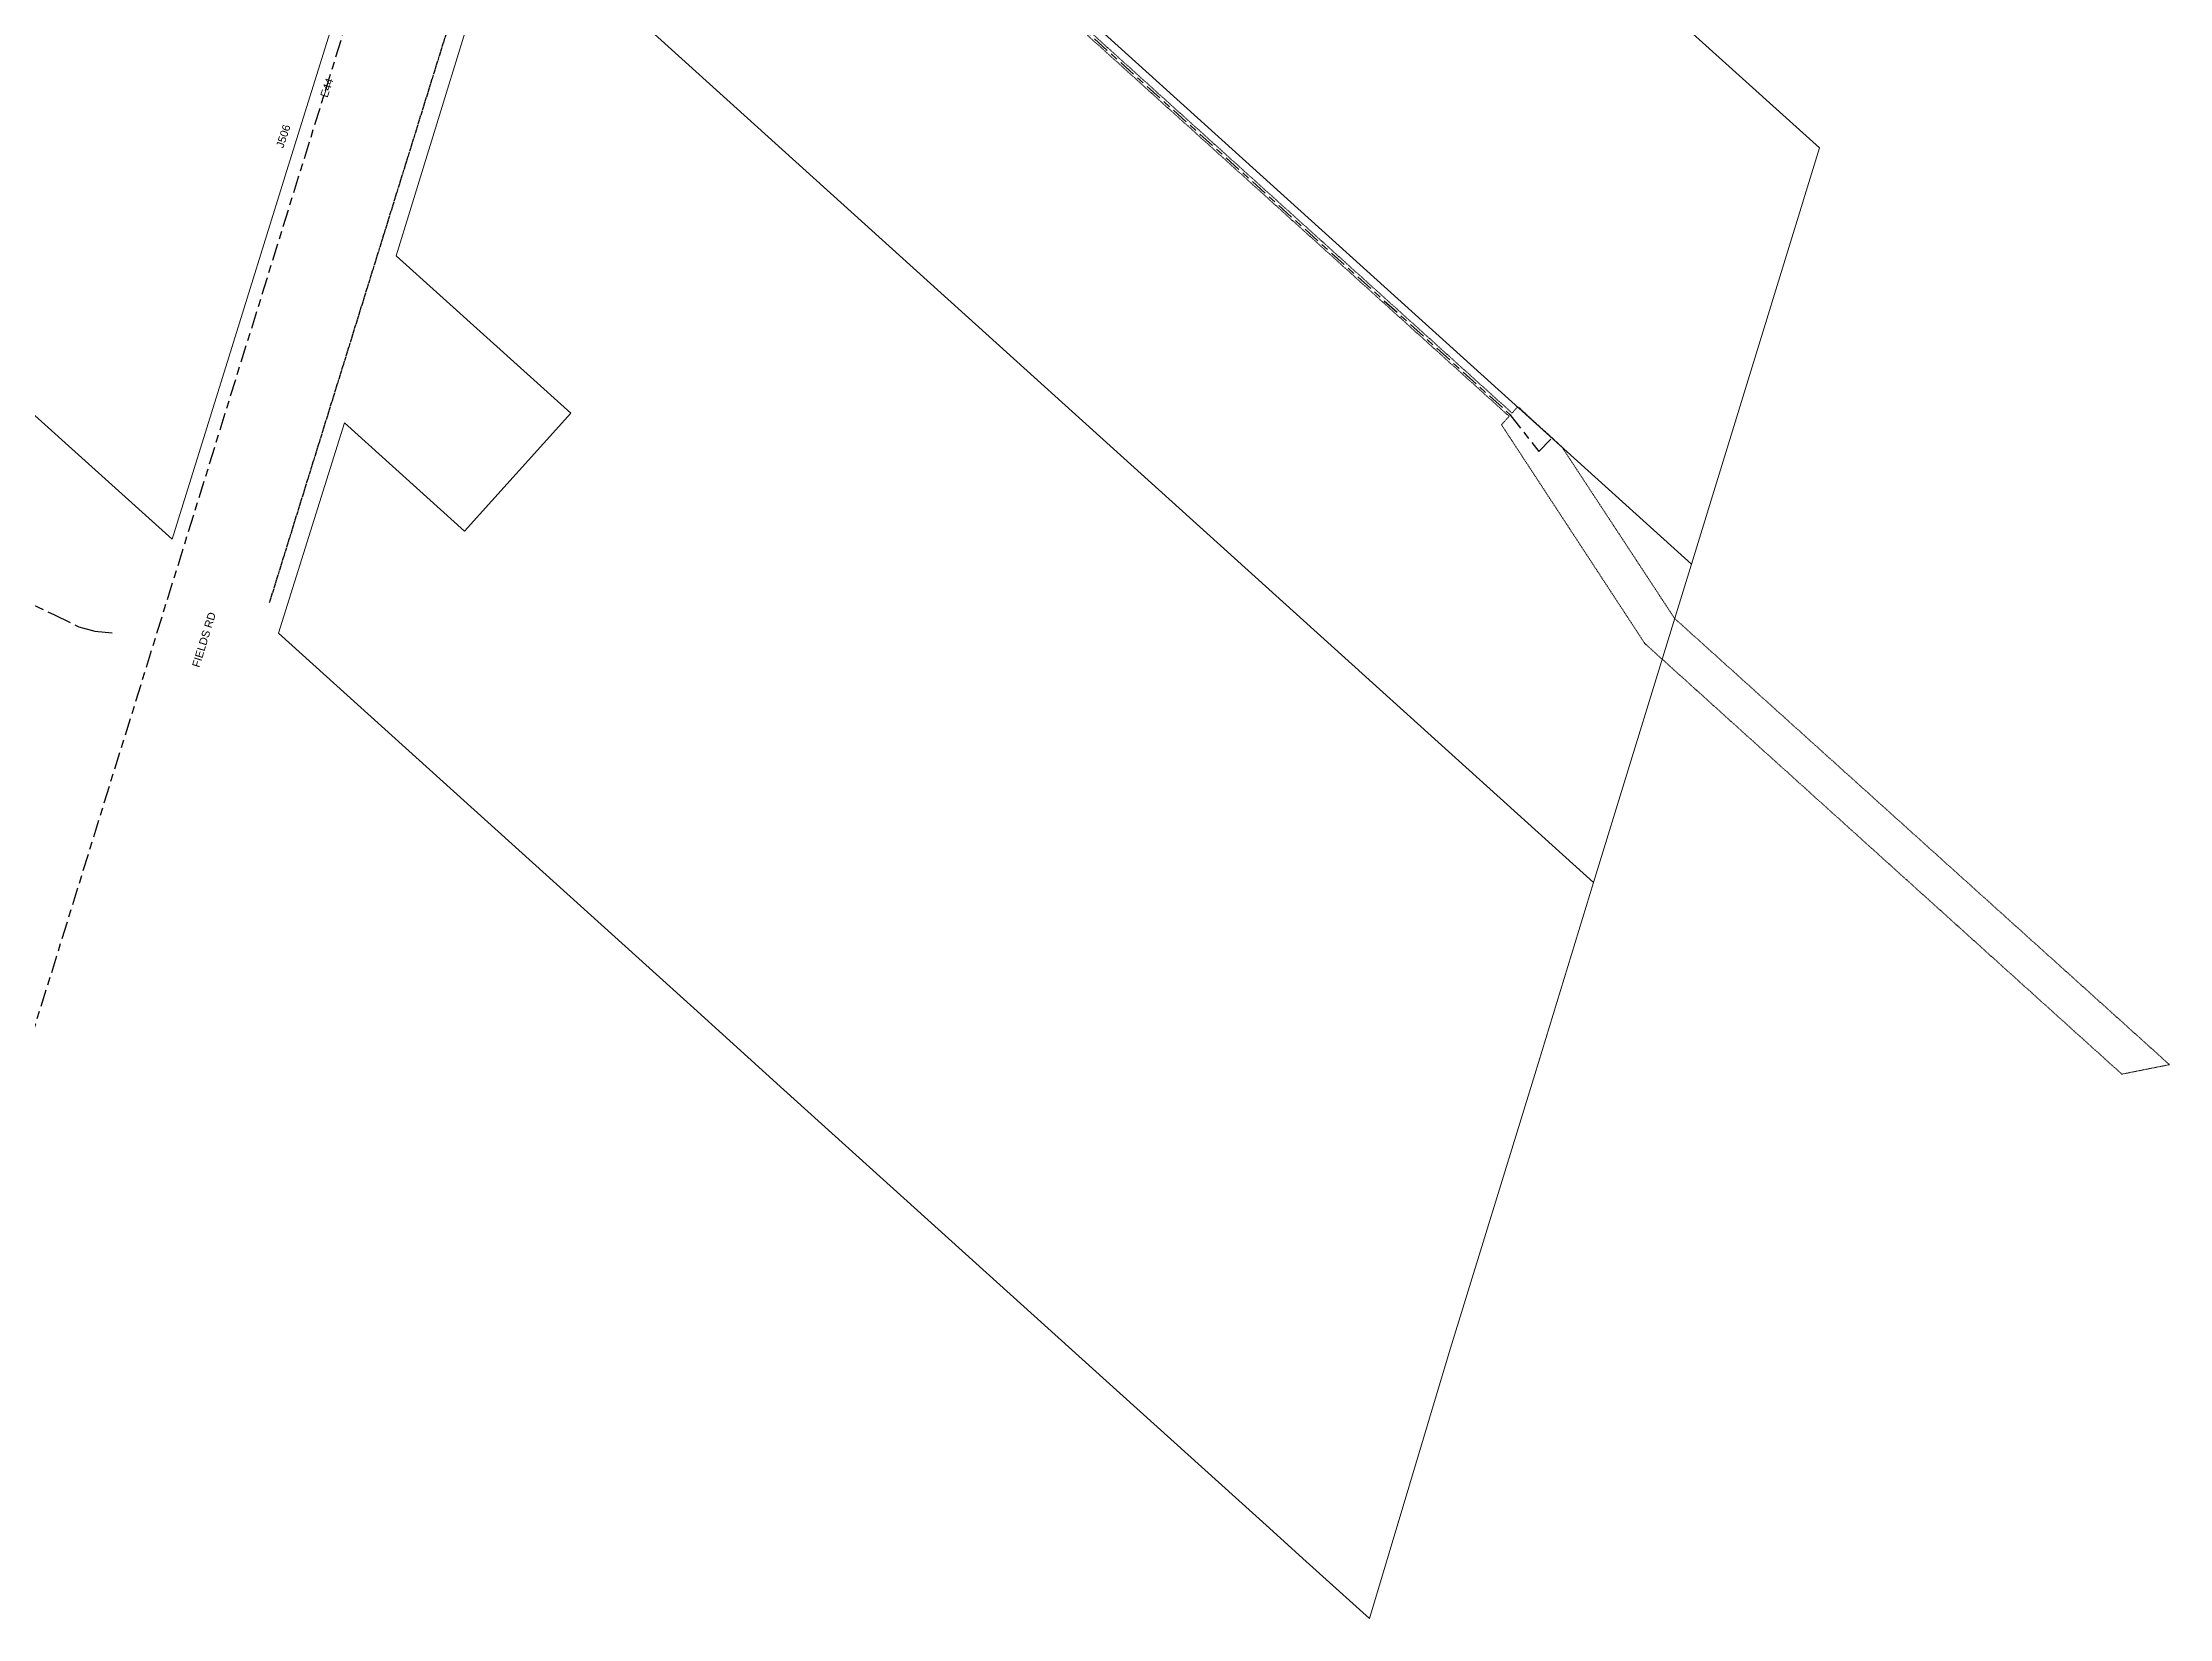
# Model space of a CAD drawing. Header units: metres. Extents: x 303351 to 304687, y 6235874 to 6237126.
# Drawn here: x 304196.1 to 304687.3, y 6235873.9 to 6236237.8 of the extents above; entities that cross this region are included whole.
import ezdxf

# ---------------------------------------------------------------- set-up
doc = ezdxf.new("R2010")
doc.units = ezdxf.units.M
for name, pattern in [('Cable Exist OH', [1, 1, 0]), ('Cable Exist UG', [8.2, 4, -1.2, 1.8, -1.2]), ('HIDDEN', [0.375, 0.25, -0.125]), ('HIDDEN2', [0.1875, 0.125, -0.0625])]:
    doc.linetypes.add(name, pattern=pattern)
for name, color, linetype, lineweight in [('Cadastre Land Parcels_SP_EXT', 9, 'Continuous', 5), ('Cadastre Other Property_SP_EXT', 9, 'HIDDEN', 5), ('Cadastre Roads_SP_EXT', 9, 'Continuous', 5)]:
    doc.layers.add(name, color=color, linetype=linetype, lineweight=lineweight)
for name, color, linetype in [('Mains_HV_EXT', 7, 'Continuous'), ('Mains_LV_EXT', 7, 'Continuous'), ('Trench_SP_EXT', 7, 'Continuous')]:
    doc.layers.add(name, color=color, linetype=linetype)
doc.styles.get("Standard").update_dxf_attribs({"font": 'arial.ttf'})

msp = doc.modelspace()

# ---------------------------------------------------------------- linework, layer by layer
at = {"layer": 'Cadastre Land Parcels_SP_EXT', "linetype": 'Continuous'}
for points in [[(304291.79, 6236334.57), (304164.92, 6236448.89), (304116.65, 6236438.68), (304195.66, 6236366.35), (304168.11, 6236336.61), (304141.57, 6236308.06), (304141.12, 6236307.58), (304113.76, 6236277.11), (304107.35, 6236269.98), (304087.47, 6236247.86), (304226.03, 6236123.11), (304239.1, 6236165.18), (304252.1, 6236207.03), (304265.09, 6236248.8), (304278.46, 6236291.67), (304291.79, 6236334.57)], [(304375.93, 6236421.64), (304354.63, 6236440.88), (304325.68, 6236344.48), (304576.95, 6236117.39), (304606.49, 6236213.5), (304553.98, 6236260.84), (304541.24, 6236272.37), (304530.02, 6236282.5), (304518.74, 6236292.69), (304507.32, 6236302.99), (304496, 6236313.22), (304484.69, 6236323.43), (304473.25, 6236333.76), (304462.26, 6236343.69), (304450.92, 6236353.92), (304439.47, 6236364.27), (304428.14, 6236374.49), (304416.68, 6236384.84), (304405.54, 6236394.9), (304394.15, 6236405.19), (304382.84, 6236415.4), (304375.93, 6236421.64)], [(304573.1, 6236104.85), (304576.95, 6236117.39), (304325.68, 6236344.48), (304303.06, 6236270.87), (304554.34, 6236043.83), (304573.1, 6236104.85)], [(304554.34, 6236043.83), (304303.06, 6236270.87), (304277.74, 6236188.54), (304318.07, 6236152.2), (304293.5, 6236125.01), (304265.84, 6236149.97), (304250.59, 6236101.4), (304346.47, 6236014.8), (304367.3, 6235995.99), (304441.72, 6235928.76), (304479.44, 6235894.75), (304487.2, 6235887.75), (304502.57, 6235873.87), (304521.01, 6235935.3), (304540.73, 6235999.53), (304554.34, 6236043.83)]]:
    msp.add_lwpolyline(points, close=True, dxfattribs=at)
at = {"layer": 'Cadastre Other Property_SP_EXT', "linetype": 'HIDDEN2'}
msp.add_lwpolyline([(304325.03, 6236342.4), (304324.71, 6236341.34), (304534.84, 6236151.5), (304533.07, 6236149.54), (304566.19, 6236099), (304676.34, 6235999.58), (304687.34, 6236001.77), (304573.05, 6236104.81), (304546.99, 6236144.47), (304536.85, 6236153.73), (304535.51, 6236152.24), (304325.03, 6236342.4)], close=True, dxfattribs=at)
at = {"layer": 'Mains_HV_EXT', "linetype": 'Cable Exist UG'}
for points in [[(304290.2, 6236437.83), (304298.9, 6236427.2), (304321.46, 6236399.5), (304308.07, 6236356.51), (304317.38, 6236348.67), (304535.02, 6236151.94), (304541.65, 6236143.41), (304545.15, 6236146.91)], [(304178.73, 6235960.44), (304283.82, 6236298.87), (304270.8, 6236306.74), (304269.79, 6236308.34)]]:
    msp.add_lwpolyline(points, dxfattribs=at)
at = {"layer": 'Mains_HV_EXT', "linetype": 'Cable Exist OH'}
msp.add_lwpolyline([(304327.95, 6236367.06), (304322, 6236347.79), (304304.23, 6236288.44), (304291.23, 6236246.16), (304248.45, 6236108.44)], dxfattribs=at)
at = {"layer": 'Trench_SP_EXT', "linetype": 'Cable Exist UG'}
msp.add_lwpolyline([(304185.19, 6236112.07), (304198.85, 6236105.65), (304204.49, 6236102.91), (304208.18, 6236101.87), (304212.61, 6236101.48)], dxfattribs=at)

# ---------------------------------------------------------------- texts
at = {"layer": 'Cadastre Roads_SP_EXT'}
msp.add_text('FIELDS RD', height=1.8, rotation=72.9614, dxfattribs=at).set_placement((304232.29, 6236093.37))
at = {"layer": 'Mains_HV_EXT'}
msp.add_text('J506', height=1.8, rotation=71.6866, dxfattribs=at).set_placement((304251.67, 6236213.32))
at = {"layer": 'Mains_LV_EXT'}
msp.add_text('E44', height=1.8, rotation=71.6317, dxfattribs=at).set_placement((304261.88, 6236224.98))

doc.saveas('drawing.dxf')
